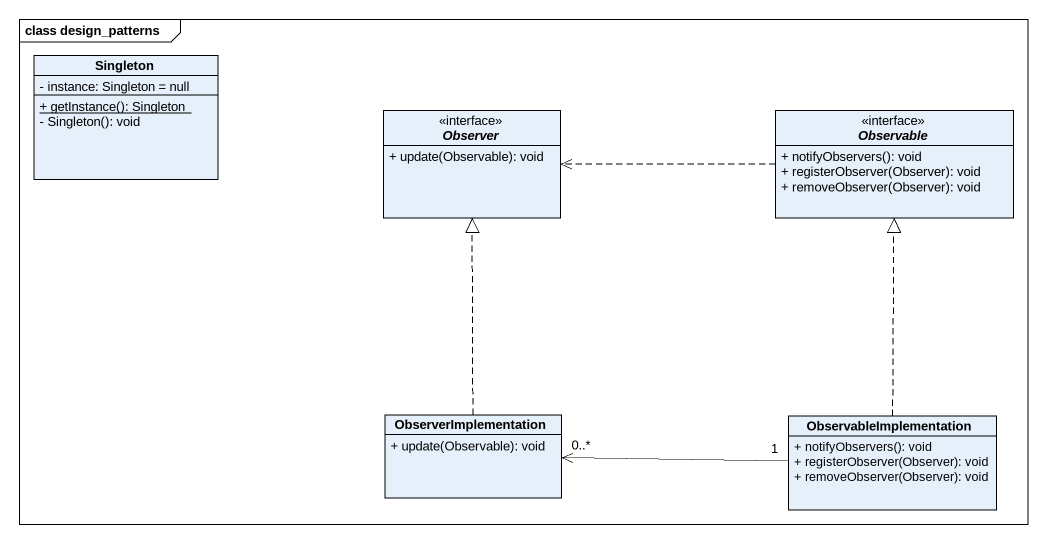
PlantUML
@startuml
mainframe class design_patterns
hide circle
hide empty members
skinparam classAttributeIconSize 0
class Singleton {
  - instance: Singleton = null
  {static} + getInstance(): Singleton
  - Singleton(): void
}
interface Observer <<interface>> {
  + update(Observable): void
}
interface Observable <<interface>> {
  + notifyObservers(): void
  + registerObserver(Observer): void
  + removeObserver(Observer): void
}
class ObserverImplementation {
  + update(Observable): void
}
class ObservableImplementation {
  + notifyObservers(): void
  + registerObserver(Observer): void
  + removeObserver(Observer): void
}
Observable .left.> Observer
ObserverImplementation .up.|> Observer
ObservableImplementation .up.|> Observable
ObservableImplementation "1" -left-> "0..*" ObserverImplementation
@enduml
